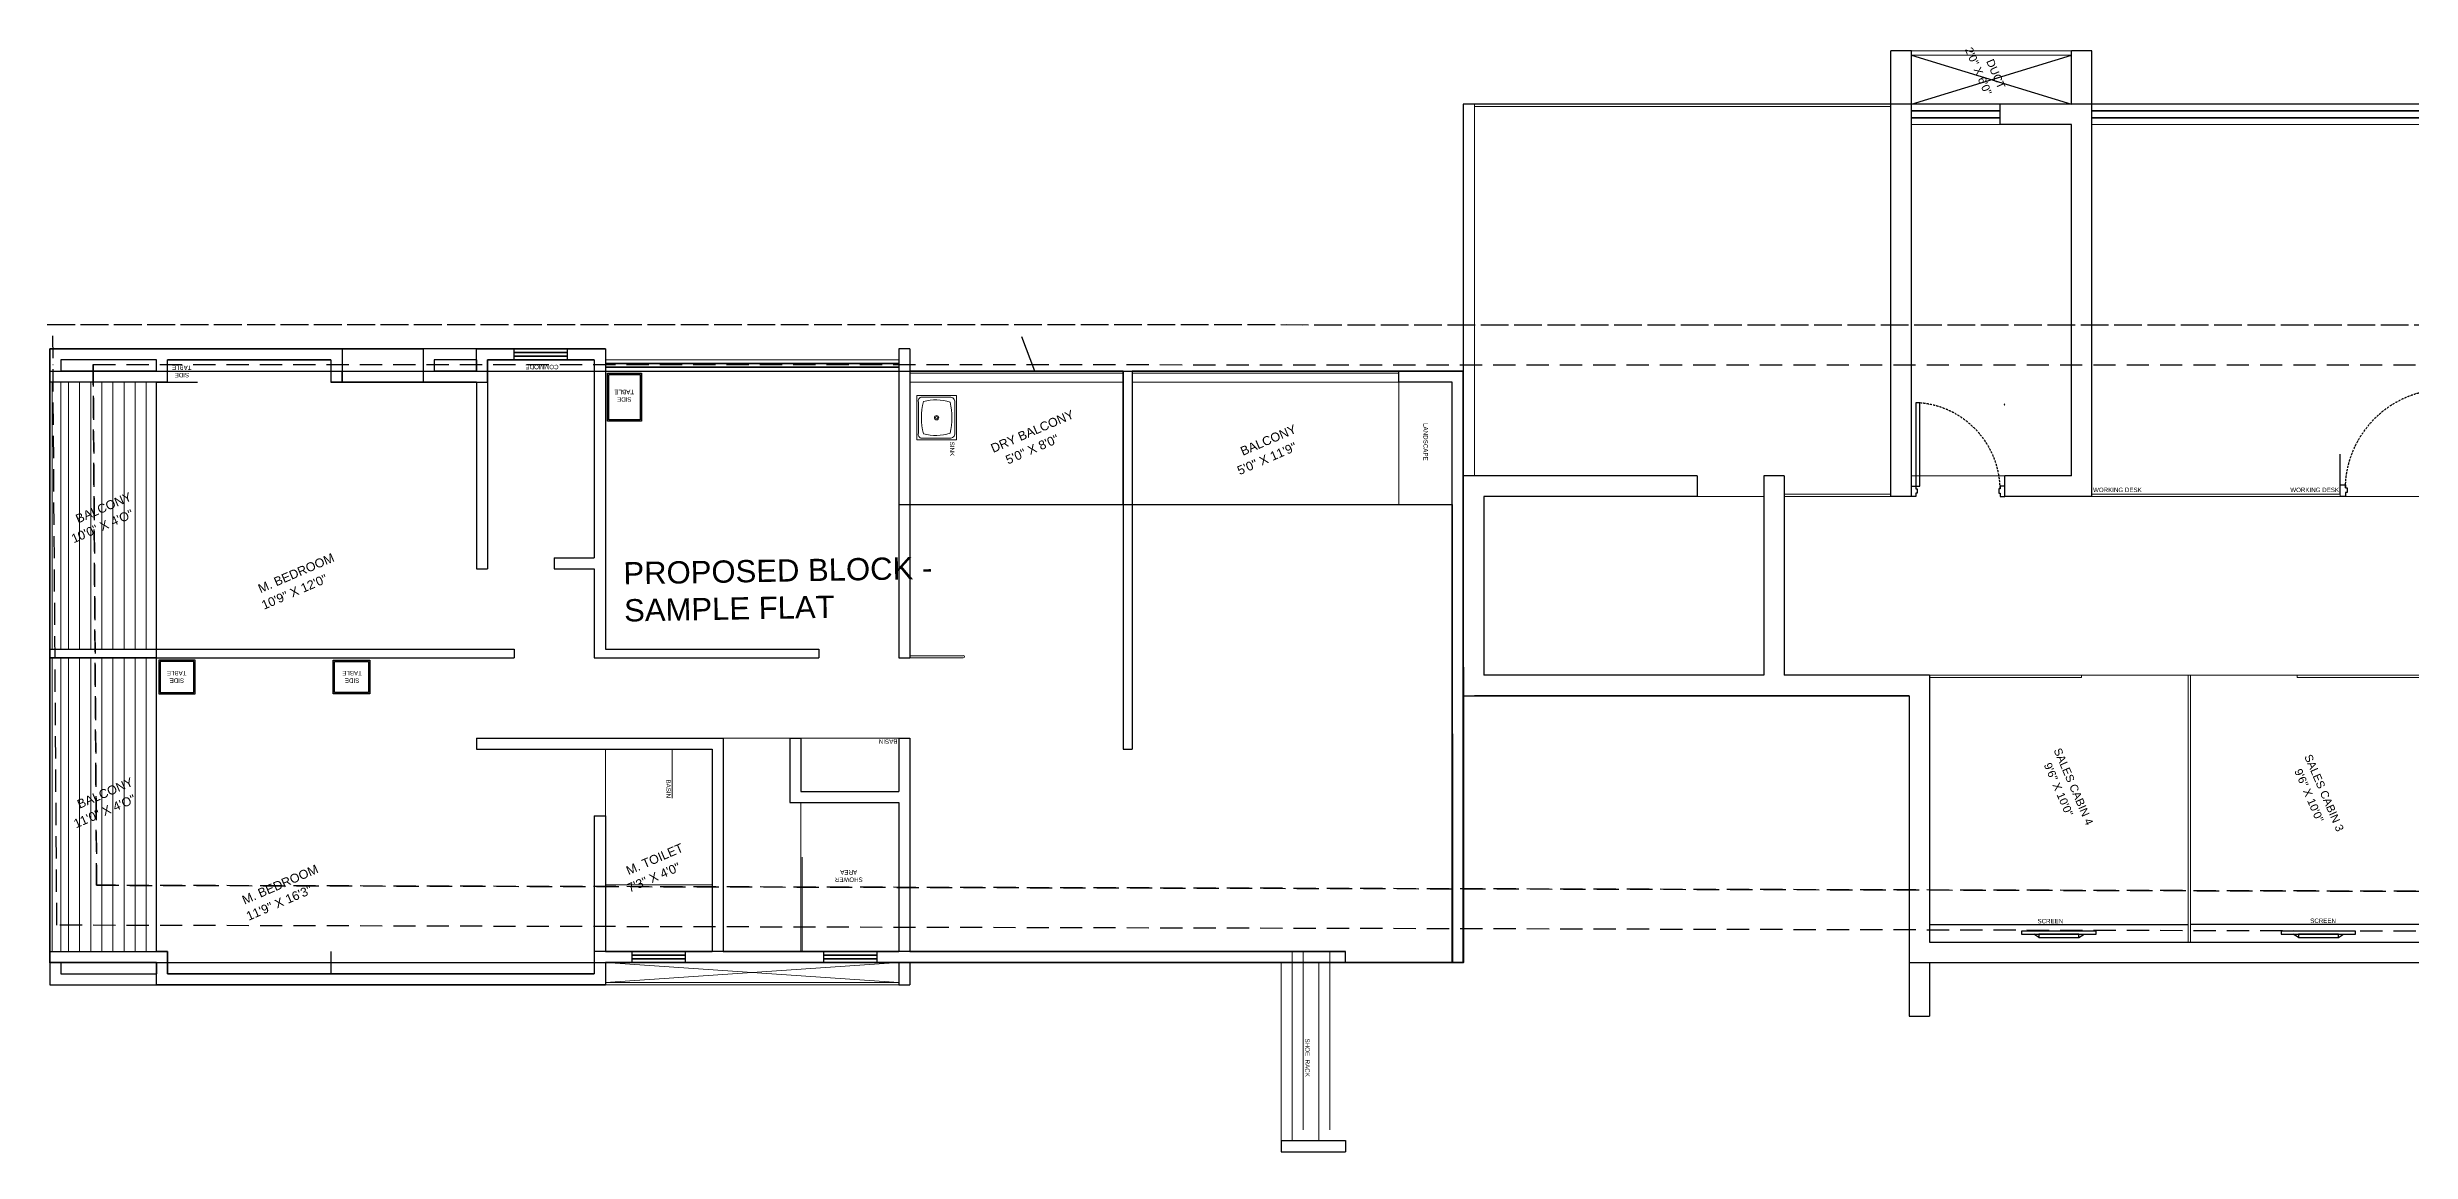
# Model space of a CAD drawing. Header units: inches. Extents: x -1279580 to -1184408, y -1638357 to -1580761.
# Drawn here: x -1276006 to -1249420, y -1638357 to -1625944 of the extents above; entities that cross this region are included whole.
import ezdxf

# ---------------------------------------------------------------- set-up
doc = ezdxf.new("R2010")
doc.units = ezdxf.units.IN
doc.header["$LTSCALE"] = 1000
for name, pattern in [('DASHED', [0.75, 0.5, -0.25]), ('DASHED2', [0.375, 0.25, -0.125]), ('HIDDEN', [0.375, 0.25, -0.125])]:
    doc.linetypes.add(name, pattern=pattern)
for name, color, linetype in [('ARCH .DWG.', 252, 'Continuous'), ('C LINE TEXT', 7, 'Continuous'), ('C02 Walls 01', 10, 'Continuous'), ('L01_INTERNAL_DOORS', 251, 'Continuous'), ('M01_FURNITURE', 14, 'Continuous'), ('SMA-SECTION', 7, 'Continuous'), ('TEXT', 7, 'Continuous'), ('U03_NOTES-GENERAL_SCALE_2', 4, 'Continuous'), ('U05_ROOM_NAMES-SCALE_2', 7, 'Continuous')]:
    doc.layers.add(name, color=color, linetype=linetype)
for name, color, linetype, lineweight in [('C06 Parapet Wall', 39, 'Continuous', 15), ('F03 Windows', 32, 'Continuous', 35), ('I03 Tile Drop', 250, 'Continuous', 9), ('L02 Handrails & Balustrades', 67, 'Continuous', 15), ('M01 Furniture', 14, 'Continuous', 9), ('U05 Room Names-Scale 2', 7, 'Continuous', 25), ('Y01 Hatching 01', 193, 'Continuous', 5), ('Z08 Structure above', 250, 'DASHED', 9)]:
    doc.layers.add(name, color=color, linetype=linetype, lineweight=lineweight)
doc.styles.get("Standard").update_dxf_attribs({"font": 'arial.ttf'})
doc.styles.add('vka-arial', font='arial.ttf')

# ---------------------------------------------------------------- blocks, each defined once
blk = doc.blocks.new('zw$C708')
at = {"layer": 'TEXT', "color": 10, "linetype": 'HIDDEN'}
for p, q in [((0, 9175, -14614), (27018, 9168, -14614)), ((108, 2421, -14614), (62, 9175, -14614)), ((62, 9175, -14614), (27018, 9168, -14614)), ((108, 2421, -14614), (62, 9175, -14614)), ((513, 9175, -14614), (512, 9178, -14614)), ((62, 8725, -14614), (66, 8725, -14614)), ((555, 2870, -14614), (516, 8725, -14614)), ((516, 8725, -14614), (27018, 8718, -14614)), ((516, 8725, -14614), (555, 2870, -14614)), ((27019, 2802, -14614), (555, 2870, -14614)), ((555, 2870, -14614), (27018, 2802, -14614)), ((27018, 2352, -14614), (108, 2421, -14614)), ((27018, 2352, -14614), (108, 2421, -14614))]:
    blk.add_line(p, q, dxfattribs=at)
at = {"layer": 'TEXT', "color": 10, "linetype": 'HIDDEN', "insert": (6479, 6501, -14614), "char_height": 250, "width": 4798.36, "attachment_point": 1, "rotation": 1.0244, "style": 'vka-arial'}
blk.add_mtext('PROPOSED BLOCK - SAMPLE FLAT', dxfattribs=at)
blk = doc.blocks.new('zw$5B4')
at = {"color": 252, "linetype": 'DASHED', "ltscale": 500}
for p, q in [((42680, 11775), (15900, 11775)), ((15900, 11775), (15900, 5125)), ((0, 2125), (0, 9025)), ((0, 9025), (3287, 9025)), ((3287, 9025), (3287, 8775)), ((3287, 8775), (4200, 8775)), ((4200, 8775), (4800, 8775)), ((4800, 8775), (4800, 9025)), ((4800, 9025), (6250, 9025)), ((6250, 9025), (6250, 8775)), ((6250, 8775), (15900, 8775)), ((15900, 8775), (15902, 2126)), ((0, 8772), (15900, 8772)), ((0, 2122), (0, 8772)), ((15900, 8772), (15900, 2122)), ((15900, 5125), (20915, 5125)), ((20915, 5125), (20915, 2125)), ((1200, 2125), (0, 2125)), ((15900, 2122), (0, 2122)), ((1200, 1875), (1200, 2125)), ((6250, 1875), (1200, 1875)), ((15900, 2125), (6250, 2125)), ((6250, 2125), (6250, 1875)), ((20915, 2125), (26990, 2125))]:
    blk.add_line(p, q, dxfattribs=at)
at = {"color": 252}
for p, q in [((15898, 2124), (15900, 5125)), ((15900, 5125), (16170, 5125)), ((15898, 2121), (15898, 2124)), ((15898, 2118), (15898, 2121)), ((15900, 2122), (15900, 2125))]:
    blk.add_line(p, q, dxfattribs=at)
at = {"layer": 'C LINE TEXT', "color": 252}
blk.add_line((11079, 8772), (10936, 9161), dxfattribs=at)
at = {"layer": 'C02 Walls 01', "color": 252, "linetype": 'DASHED2', "ltscale": 500}
for p, q in [((20710, 7365), (20710, 12375)), ((20940, 12375), (20710, 12375)), ((20940, 7365), (20940, 12375)), ((22740, 11775), (22740, 12375)), ((22970, 12375), (22740, 12375)), ((22970, 7365), (22970, 12375)), ((22740, 11775), (21940, 11775)), ((21940, 11545), (21940, 11775)), ((22740, 11545), (21940, 11545)), ((22740, 7595), (22740, 11545)), ((18530, 7595), (15900, 7595)), ((18530, 7595), (18530, 7365)), ((19280, 7595), (19280, 5355)), ((19510, 7595), (19280, 7595)), ((19510, 7595), (19510, 5355)), ((21990, 7365), (21990, 7595)), ((22740, 7595), (21990, 7595)), ((16130, 7365), (16130, 5355)), ((18530, 7365), (16130, 7365)), ((20940, 7365), (20710, 7365)), ((22970, 7365), (21990, 7365)), ((19280, 5355), (16130, 5355)), ((21145, 5355), (19510, 5355)), ((21145, 5355), (21145, 2355)), ((20915, 5125), (16025, 5125)), ((20915, 5125), (20915, 1525)), ((21145, 2355), (26990, 2355)), ((21145, 2125), (26760, 2125)), ((21145, 2125), (21145, 1525)), ((20915, 1525), (21145, 1525))]:
    blk.add_line(p, q, dxfattribs=at)
at = {"layer": 'C02 Walls 01', "color": 252}
for p, q in [((3287, 9025), (0, 9025)), ((0, 9025), (0, 8650)), ((1200, 8900), (125, 8900)), ((125, 8900), (125, 8775)), ((1200, 8775), (125, 8775)), ((1200, 8775), (1200, 8900)), ((3162, 8900), (1325, 8900)), ((1325, 8650), (1325, 8900)), ((3162, 8900), (3162, 8650)), ((3287, 9025), (3287, 8650)), ((5225, 9025), (4200, 9025)), ((4200, 9025), (4200, 8650)), ((4800, 8900), (4325, 8900)), ((4325, 8900), (4325, 8775)), ((4800, 8775), (4325, 8775)), ((4800, 8900), (4800, 8775)), ((5225, 8900), (4925, 8900)), ((4925, 8900), (4925, 6550)), ((5225, 8900), (5225, 9025)), ((6250, 9025), (5825, 9025)), ((5825, 8900), (5825, 9025)), ((6125, 8900), (5825, 8900)), ((6125, 8900), (6125, 6675)), ((6250, 9025), (6250, 5650)), ((9675, 9025), (9550, 9025)), ((9550, 9025), (9550, 5550)), ((9675, 9025), (9675, 5550)), ((12075, 8775), (12075, 4525)), ((12075, 8775), (12175, 8775)), ((12175, 8775), (12175, 4525)), ((15175, 8650), (15175, 8775)), ((15900, 8775), (15175, 8775)), ((15900, 2125), (15900, 8775)), ((1325, 8650), (0, 8650)), ((3287, 8650), (3162, 8650)), ((4800, 8650), (4200, 8650)), ((4800, 8650), (4800, 6550)), ((15775, 8650), (15175, 8650)), ((15775, 2125), (15775, 8650)), ((5675, 6675), (6125, 6675)), ((5675, 6675), (5675, 6550)), ((4800, 6550), (4925, 6550)), ((5675, 6550), (6125, 6550)), ((6125, 6550), (6125, 5550)), ((0, 5650), (5225, 5650)), ((0, 5650), (0, 5550)), ((5225, 5650), (5225, 5550)), ((6250, 5650), (8650, 5650)), ((8650, 5650), (8650, 5550)), ((0, 5550), (5225, 5550)), ((6125, 5550), (8650, 5550)), ((9550, 5550), (9675, 5550)), ((4800, 4650), (7575, 4650)), ((4800, 4650), (4800, 4525)), ((4800, 4525), (7450, 4525)), ((7450, 4525), (7450, 2250)), ((7575, 4650), (7575, 2250)), ((8325, 4650), (8450, 4650)), ((8325, 4650), (8325, 3925)), ((8450, 4650), (8450, 4050)), ((9550, 4650), (9675, 4650)), ((9550, 4650), (9550, 4050)), ((9675, 4650), (9675, 2250)), ((12075, 4525), (12175, 4525)), ((8450, 4050), (9550, 4050)), ((6125, 3775), (6250, 3775)), ((6125, 3775), (6125, 2000)), ((6250, 3775), (6250, 2250)), ((8325, 3925), (9550, 3925)), ((9550, 3925), (9550, 2250)), ((0, 2250), (1325, 2250)), ((0, 2250), (0, 1875)), ((1325, 2250), (1325, 2000)), ((6250, 2250), (6550, 2250)), ((6550, 2125), (6550, 2250)), ((7150, 2250), (7450, 2250)), ((7150, 2125), (7150, 2250)), ((7575, 2250), (8706, 2250)), ((8706, 2125), (8706, 2250)), ((9306, 2250), (9550, 2250)), ((9306, 2125), (9306, 2250)), ((9675, 2250), (14575, 2250)), ((14575, 2125), (14575, 2250)), ((0, 1875), (6250, 1875)), ((125, 2125), (1200, 2125)), ((125, 2125), (125, 2000)), ((125, 2000), (1200, 2000)), ((1200, 2125), (1200, 2000)), ((1325, 2000), (6125, 2000)), ((6250, 2125), (6550, 2125)), ((6250, 2125), (6250, 1875)), ((7150, 2125), (8706, 2125)), ((9306, 2125), (9550, 2125)), ((9550, 2125), (9550, 1875)), ((9550, 1875), (9675, 1875)), ((9675, 2125), (14575, 2125)), ((9675, 2125), (9675, 1875)), ((15900, 2125), (15775, 2125)), ((13850, 125), (14575, 125)), ((13850, 125), (13850, 0)), ((13850, 0), (14575, 0)), ((14575, 125), (14575, 0))]:
    blk.add_line(p, q, dxfattribs=at)
at = {"layer": 'C06 Parapet Wall', "color": 252, "linetype": 'DASHED2', "ltscale": 500}
for p, q in [((20940, 12375), (22740, 12375)), ((20940, 12325), (22740, 12325)), ((16025, 11775), (20710, 11775)), ((16025, 11775), (16025, 7595)), ((16025, 11750), (20710, 11750)), ((20710, 7390), (19510, 7390)), ((20710, 7365), (19510, 7365)), ((25765, 7390), (22970, 7390)), ((25765, 7365), (22970, 7365)), ((25765, 7390), (25765, 7365)), ((21145, 5355), (22855, 5355)), ((21145, 5330), (22855, 5330)), ((22855, 5355), (22855, 5330)), ((24055, 5355), (24080, 5355)), ((24055, 5355), (24055, 2355)), ((24080, 5355), (24080, 2355)), ((25280, 5355), (26990, 5355)), ((25280, 5355), (25280, 5330)), ((25280, 5330), (26990, 5330))]:
    blk.add_line(p, q, dxfattribs=at)
at = {"layer": 'C06 Parapet Wall', "color": 252}
for p, q in [((125, 8650), (125, 5650)), ((9675, 8650), (12075, 8650)), ((12175, 8650), (15175, 8650)), ((20710, 7390), (19510, 7390)), ((20710, 7365), (19510, 7365)), ((125, 5550), (125, 2250)), ((21145, 5355), (22855, 5355)), ((21145, 5330), (22855, 5330)), ((22855, 5355), (22855, 5330)), ((24055, 5355), (24080, 5355)), ((24055, 5355), (24055, 2355)), ((24080, 5355), (24080, 2355)), ((25280, 5355), (26990, 5355)), ((25280, 5355), (25280, 5330)), ((25280, 5330), (26990, 5330)), ((8450, 3312), (8450, 2250)), ((8462, 3312), (8462, 2250)), ((13975, 2247), (13975, 247)), ((14100, 2247), (14100, 247)), ((13850, 2125), (13850, 125)), ((13975, 2125), (13975, 125))]:
    blk.add_line(p, q, dxfattribs=at)
at = {"layer": 'Defpoints', "color": 252}
for p, q in [((0, 2125), (0, 9025)), ((0, 9025), (3287, 9025)), ((1325, 8650), (1325, 8900)), ((1325, 8900), (3162, 8900)), ((3162, 8900), (3162, 8650)), ((3287, 9025), (3287, 8775)), ((3287, 8775), (4200, 8775)), ((3287, 8650), (3287, 8775)), ((3287, 8775), (4200, 8775)), ((4200, 8775), (4800, 8775)), ((4200, 8775), (4200, 8650)), ((4800, 8775), (4800, 9025)), ((4800, 9025), (6250, 9025)), ((4925, 8650), (4925, 8900)), ((4925, 8900), (6125, 8900)), ((6125, 8900), (6125, 8775)), ((6125, 8775), (9550, 8775)), ((6250, 9025), (6250, 8775)), ((6250, 8775), (15900, 8775)), ((9550, 8775), (9550, 7275)), ((12075, 8775), (9675, 8775)), ((9675, 8775), (9675, 7275)), ((12075, 7275), (12075, 8775)), ((15175, 8775), (12175, 8775)), ((12175, 8775), (12175, 7275)), ((15175, 8650), (15175, 8775)), ((15900, 8775), (15902, 2126)), ((1200, 8650), (0, 8650)), ((0, 8650), (0, 5650)), ((1200, 2250), (1200, 8650)), ((1200, 8650), (1325, 8650)), ((1200, 5650), (1200, 8650)), ((3162, 8650), (3287, 8650)), ((4200, 8650), (4925, 8650)), ((15775, 8650), (15175, 8650)), ((15775, 7275), (15775, 8650)), ((9550, 7275), (15775, 7275)), ((9675, 7275), (12075, 7275)), ((12175, 7275), (15775, 7275)), ((15775, 7275), (15777, 2125)), ((0, 5650), (1200, 5650)), ((1200, 5550), (0, 5550)), ((0, 5550), (0, 2250)), ((1200, 2250), (1200, 5550)), ((0, 2250), (1200, 2250)), ((1325, 2250), (1200, 2250)), ((1325, 2000), (1325, 2250)), ((14575, 2250), (6125, 2250)), ((6125, 2250), (6125, 2000)), ((14575, 2125), (14575, 2250)), ((1200, 2125), (0, 2125)), ((1200, 1875), (1200, 2125)), ((6250, 1875), (1200, 1875)), ((6125, 2000), (1325, 2000)), ((15900, 2125), (6250, 2125)), ((6250, 2125), (6250, 1875)), ((15777, 2125), (14575, 2125))]:
    blk.add_line(p, q, dxfattribs=at)
at = {"layer": 'F03 Windows', "color": 252, "linetype": 'DASHED2', "ltscale": 500}
for p, q in [((21940, 11698), (20940, 11698)), ((22970, 11698), (26760, 11698)), ((21940, 11622), (20940, 11622)), ((22970, 11622), (26760, 11622))]:
    blk.add_line(p, q, dxfattribs=at)
at = {"layer": 'F03 Windows', "color": 252}
for p, q in [((21940, 11698), (20940, 11698)), ((22970, 11698), (26760, 11698)), ((21940, 11621), (20940, 11621)), ((22970, 11621), (26760, 11621)), ((3287, 9025), (4200, 9025)), ((5225, 9025), (5825, 9025)), ((5825, 8984), (5225, 8984)), ((5825, 8942), (5225, 8942)), ((5225, 8900), (5825, 8900)), ((9550, 8859), (6250, 8859)), ((9550, 8817), (6250, 8817)), ((3287, 8650), (4200, 8650)), ((6550, 2250), (7150, 2250)), ((7150, 2209), (6550, 2209)), ((7150, 2167), (6550, 2167)), ((8706, 2250), (9306, 2250)), ((9306, 2209), (8706, 2209)), ((9306, 2167), (8706, 2167)), ((6550, 2125), (7150, 2125)), ((8706, 2125), (9306, 2125))]:
    blk.add_line(p, q, dxfattribs=at)
at = {"layer": 'I03 Tile Drop', "color": 252, "linetype": 'DASHED2', "ltscale": 500}
for p, q in [((21940, 11775), (20940, 11775)), ((22970, 11775), (26760, 11775)), ((21940, 11545), (20940, 11545)), ((22970, 11545), (26760, 11545)), ((21990, 7595), (20940, 7595)), ((18530, 7365), (19280, 7365)), ((25765, 7365), (26965, 7365)), ((22855, 5355), (24055, 5355)), ((25280, 5355), (24080, 5355))]:
    blk.add_line(p, q, dxfattribs=at)
at = {"layer": 'I03 Tile Drop', "color": 252}
for p, q in [((21940, 11545), (20940, 11545)), ((22970, 11545), (26760, 11545)), ((6250, 8900), (9550, 8900)), ((6250, 8775), (9550, 8775)), ((1200, 8650), (1200, 5650)), ((15175, 8650), (15175, 7275)), ((21990, 7595), (20940, 7595)), ((12075, 7275), (9675, 7275)), ((12075, 7275), (9675, 7275)), ((12175, 7275), (15775, 7275)), ((25765, 7365), (26965, 7365)), ((1200, 5550), (1200, 2250)), ((22855, 5355), (24055, 5355)), ((25280, 5355), (24080, 5355)), ((6250, 3775), (6250, 4525)), ((7000, 4525), (7000, 3975)), ((8325, 4650), (7575, 4650)), ((9550, 4650), (8450, 4650)), ((9550, 4650), (8450, 4650)), ((8450, 3312), (8450, 3925)), ((6250, 3000), (7450, 3000)), ((14400, 2247), (14400, 247)), ((14275, 2125), (14275, 125)), ((14575, 2125), (15775, 2125))]:
    blk.add_line(p, q, dxfattribs=at)
at = {"layer": 'L01_INTERNAL_DOORS', "color": 252}
for p, q in [((20991, 8417), (20990, 7479)), ((21035, 7479), (21035, 8417)), ((20940, 7479), (20990, 7479)), ((20990, 7479), (21035, 7479)), ((20990, 7479), (20990, 7450)), ((20990, 7450), (21006, 7450)), ((21006, 7450), (21006, 7403)), ((21924, 7450), (21924, 7403)), ((21940, 7450), (21924, 7450)), ((21940, 7479), (21940, 7450)), ((21990, 7479), (21940, 7479)), ((25765, 7495), (25823, 7495)), ((25823, 7495), (25823, 7462)), ((25823, 7462), (25841, 7462)), ((25841, 7462), (25841, 7408)), ((20990, 7365), (20940, 7365)), ((20990, 7403), (20990, 7365)), ((21006, 7403), (20990, 7403)), ((21924, 7403), (21940, 7403)), ((21940, 7403), (21940, 7365)), ((21940, 7365), (21990, 7365)), ((25823, 7365), (25765, 7365)), ((25823, 7408), (25823, 7365)), ((25841, 7408), (25823, 7408))]:
    blk.add_line(p, q, dxfattribs=at)
at = {"layer": 'L01_INTERNAL_DOORS', "color": 252, "linetype": 'DASHED', "ltscale": 100}
blk.add_line((21035, 8417), (20991, 8417), dxfattribs=at)
at = {"layer": 'L01_INTERNAL_DOORS', "color": 252, "linetype": 'DASHED', "ltscale": 0.05, "extrusion": (0, 0, -1)}
blk.add_ellipse((26949, 7445), major_axis=(-10, -1126), ratio=1, start_param=1.577257, end_param=3.043053, dxfattribs=at)
at = {"layer": 'L01_INTERNAL_DOORS', "color": 252, "linetype": 'DASHED', "ltscale": 0.05}
blk.add_ellipse((20954, 7435), major_axis=(9, -985), ratio=1, start_param=1.577257, end_param=3.043053, dxfattribs=at)
at = {"layer": 'L02 Handrails & Balustrades', "color": 252}
for p, q in [((9675, 8775), (12075, 8775)), ((12175, 8775), (15175, 8775)), ((0, 8650), (0, 5650)), ((25, 8650), (25, 5650)), ((9675, 8750), (12075, 8750)), ((12175, 8750), (15175, 8750)), ((0, 5550), (0, 2250)), ((25, 5550), (25, 2250)), ((9550, 1900), (6250, 1900)), ((9550, 1875), (6250, 1875))]:
    blk.add_line(p, q, dxfattribs=at)
at = {"layer": 'M01 Furniture', "color": 252}
for p, q in [((9675, 5575), (10275, 5575)), ((9675, 5550), (10275, 5550))]:
    blk.add_line(p, q, dxfattribs=at)
blk.add_arc((10275, 5563), 12.5, 270, 90, dxfattribs=at)
at = {"layer": 'M01_FURNITURE', "color": 252}
for p, q in [((1325, 8650), (1662, 8650)), ((6275, 8213), (6275, 8750)), ((6275, 8750), (6655, 8750)), ((6290, 8228), (6290, 8735)), ((6290, 8735), (6640, 8735)), ((6640, 8735), (6640, 8228)), ((6655, 8750), (6655, 8213)), ((6655, 8213), (6275, 8213)), ((6640, 8228), (6290, 8228)), ((25765, 7390), (25765, 7840)), ((1637, 5526), (1225, 5526)), ((1225, 5526), (1225, 5146)), ((1622, 5511), (1240, 5511)), ((1240, 5511), (1240, 5161)), ((1622, 5161), (1622, 5511)), ((1637, 5146), (1637, 5526)), ((3187, 5146), (3187, 5526)), ((3187, 5526), (3600, 5526)), ((3202, 5161), (3202, 5511)), ((3202, 5511), (3585, 5511)), ((3585, 5511), (3585, 5161)), ((3600, 5526), (3600, 5146)), ((1225, 5146), (1637, 5146)), ((1240, 5161), (1622, 5161)), ((3600, 5146), (3187, 5146)), ((3585, 5161), (3202, 5161)), ((21145, 2555), (24055, 2555)), ((23018, 2480), (22181, 2480)), ((22181, 2480), (22181, 2444)), ((22181, 2444), (23018, 2444)), ((22375, 2409), (22317, 2444)), ((22825, 2444), (22375, 2444)), ((22375, 2444), (22375, 2409)), ((22375, 2409), (22825, 2409)), ((22825, 2409), (22825, 2444)), ((22825, 2409), (22883, 2444)), ((23018, 2444), (23018, 2480)), ((26965, 2555), (24080, 2555)), ((25937, 2480), (25100, 2480)), ((25100, 2480), (25100, 2444)), ((25100, 2444), (25937, 2444)), ((25294, 2409), (25236, 2444)), ((25744, 2444), (25294, 2444)), ((25294, 2444), (25294, 2409)), ((25294, 2409), (25744, 2409)), ((25744, 2409), (25744, 2444)), ((25744, 2409), (25802, 2444)), ((25937, 2444), (25937, 2480)), ((3163, 2250), (3163, 2000))]:
    blk.add_line(p, q, dxfattribs=at)
at = {"layer": 'M01_FURNITURE', "color": 252, "lineweight": 0}
blk.add_lwpolyline([(10200, 8000), (9752, 8000), (9752, 8500), (10200, 8500)], close=True, dxfattribs=at)
blk.add_lwpolyline([(10125, 8019), (9809, 8019, -0.487065), (9771, 8075), (9771, 8425, -0.487065), (9809, 8482), (10125, 8482, -0.414214), (10181, 8425), (10181, 8075, -0.414214)], format="xyb", close=True, dxfattribs=at)
blk.add_lwpolyline([(9989, 8450), (9989, 8450)], dxfattribs=at)
for radius in [25, 12.5]:
    blk.add_circle((9975, 8250), radius, dxfattribs=at)
for centre, radius, start, end in [((10569, 8250), 764, 166.2979, 193.7021), ((9967, 7938), 513, 71.875, 105.8628), ((9409, 8250), 739, 346.2979, 13.7021), ((9967, 8563), 513, 254.1372, 288.125)]:
    blk.add_arc(centre, radius, start, end, dxfattribs=at)
at = {"layer": 'M01_FURNITURE', "color": 252}
blk.add_arc((21990, 8400), 5, 90, 270, dxfattribs=at)
at = {"layer": 'Y01 Hatching 01', "color": 252, "lineweight": 0}
for p, q in [((210, 8650), (210, 5650)), ((335, 8650), (335, 5650)), ((460, 8650), (460, 5650)), ((585, 8650), (585, 5650)), ((710, 8650), (710, 5650)), ((835, 8650), (835, 5650)), ((960, 8650), (960, 5650)), ((1085, 8650), (1085, 5650)), ((210, 5550), (210, 2250)), ((335, 5550), (335, 2250)), ((460, 5550), (460, 2250)), ((585, 5550), (585, 2250)), ((710, 5550), (710, 2250)), ((835, 5550), (835, 2250)), ((960, 5550), (960, 2250)), ((1085, 5550), (1085, 2250))]:
    blk.add_line(p, q, dxfattribs=at)
at = {"layer": 'Z08 Structure above', "color": 252, "lineweight": -2, "ltscale": 200}
for p, q in [((20940, 11775), (22740, 12325)), ((20940, 12325), (22740, 11775))]:
    blk.add_line(p, q, dxfattribs=at)
at = {"layer": 'Z08 Structure above', "color": 252, "ltscale": 100}
for p, q in [((6250, 2125), (9550, 1900)), ((6250, 1900), (9550, 2125))]:
    blk.add_line(p, q, dxfattribs=at)
at = {"layer": 'U03_NOTES-GENERAL_SCALE_2', "color": 252, "style": 'vka-arial'}
for s, height, rotation, p in [('TABLE', 50, 180, (1595, 8837)), ('COMMODE ', 50, 180, (5723, 8845, 0)), ('SIDE ', 50, 180, (1567, 8754)), ('TABLE', 50, 180, (6573, 8564)), ('SIDE ', 50, 180, (6544, 8480)), ('SINK', 50, 270, (10126, 7981)), ('LANDSCAPE', 50, 270, (15452, 8190)), ('WORKING DESK', 49.73, 0, (22984, 7414)), ('WORKING DESK', 49.73, 0, (25203, 7414)), ('TABLE', 50, 180, (1538, 5404)), ('SIDE ', 50, 180, (1510, 5320)), ('TABLE', 50, 180, (3511, 5404)), ('SIDE ', 50, 180, (3482, 5320)), ('BASIN', 50, 180, (9535, 4635)), ('BASIN', 50, 270, (6934, 4184)), ('SHOWER ', 50, 180, (9145, 3082)), ('AREA', 50, 180, (9082, 3165)), ('SCREEN', 49.7, 0, (22359, 2567)), ('SCREEN', 49.7, 0, (25427, 2571)), ('SHOE  RACK', 50, 270, (14122, 1272))]:
    blk.add_text(s, height=height, rotation=rotation, dxfattribs=at).set_placement(p)
at = {"layer": 'U05 Room Names-Scale 2', "color": 252, "style": 'vka-arial'}
for s, p in [('2\'0" X 6\'0"', (21541, 12390)), ('DUCT', (21780, 12257)), ('SALES CABIN 4', (22539, 4513)), ('9\'6" X 10\'0"', (22428, 4348)), ('9\'6" X 10\'0"', (25246, 4280)), ('SALES CABIN 3', (25358, 4442))]:
    blk.add_text(s, height=90, rotation=293.3355, dxfattribs=at).set_placement(p)
at = {"layer": 'U05_ROOM_NAMES-SCALE_2', "color": 252}
for s, p in [('DRY BALCONY', (10612, 7854)), ('5\'0" X 8\'0"', (10779, 7724)), ('BALCONY', (13420, 7821)), ('5\'0" X 11\'9"', (13384, 7604)), ('10\'0" X 4\'O"', (269, 6838)), ('BALCONY', (318, 7061)), ('M. BEDROOM', (2370, 6277)), ('10\'9" X 12\'0"', (2409, 6091)), ('11\'0" X 4\'O" ', (295, 3634)), ('BALCONY', (335, 3854)), ('M. TOILET', (6510, 3108)), ('M. BEDROOM', (2190, 2777)), ('7\'3" X 4\'0"', (6522, 2911)), ('11\'9" X 16\'3"', (2237, 2595))]:
    blk.add_text(s, height=100, rotation=23.3355, dxfattribs=at).set_placement(p)

msp = doc.modelspace()

# ---------------------------------------------------------------- block references
at = {"layer": 'ARCH .DWG.'}
msp.add_blockref('zw$5B4', (-1275977.167, -1638357.265), dxfattribs=at)
at = {"layer": 'SMA-SECTION'}
msp.add_blockref('zw$C708', (-1276005.585, -1638232.647, 14614.49), dxfattribs=at)

doc.saveas('drawing.dxf')
